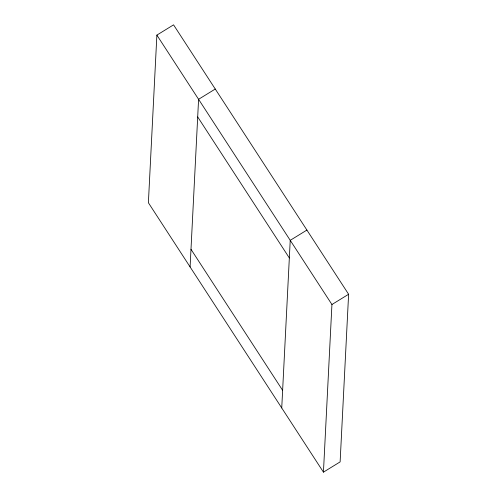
<?xml version="1.0" encoding="UTF-8"?>
<svg xmlns="http://www.w3.org/2000/svg" width="497" height="497" viewBox="0 0 497 497"><rect width="100%" height="100%" fill="white"/><g stroke="black" fill="none" stroke-linecap="round" stroke-linejoin="round"><path stroke-width="0.75" d="M156.878 35.107L148.386 202.739L323.441 472.15L340.122 461.893L348.614 294.261L173.559 24.85L156.878 35.107L331.934 304.518L323.441 472.15M190.096 266.926L198.589 99.294L215.263 89.038M281.737 407.962L290.229 240.331L306.904 230.074M331.934 304.518L348.614 294.261M197.694 116.925L289.335 257.962M190.991 249.295L282.625 390.331"/></g></svg>
